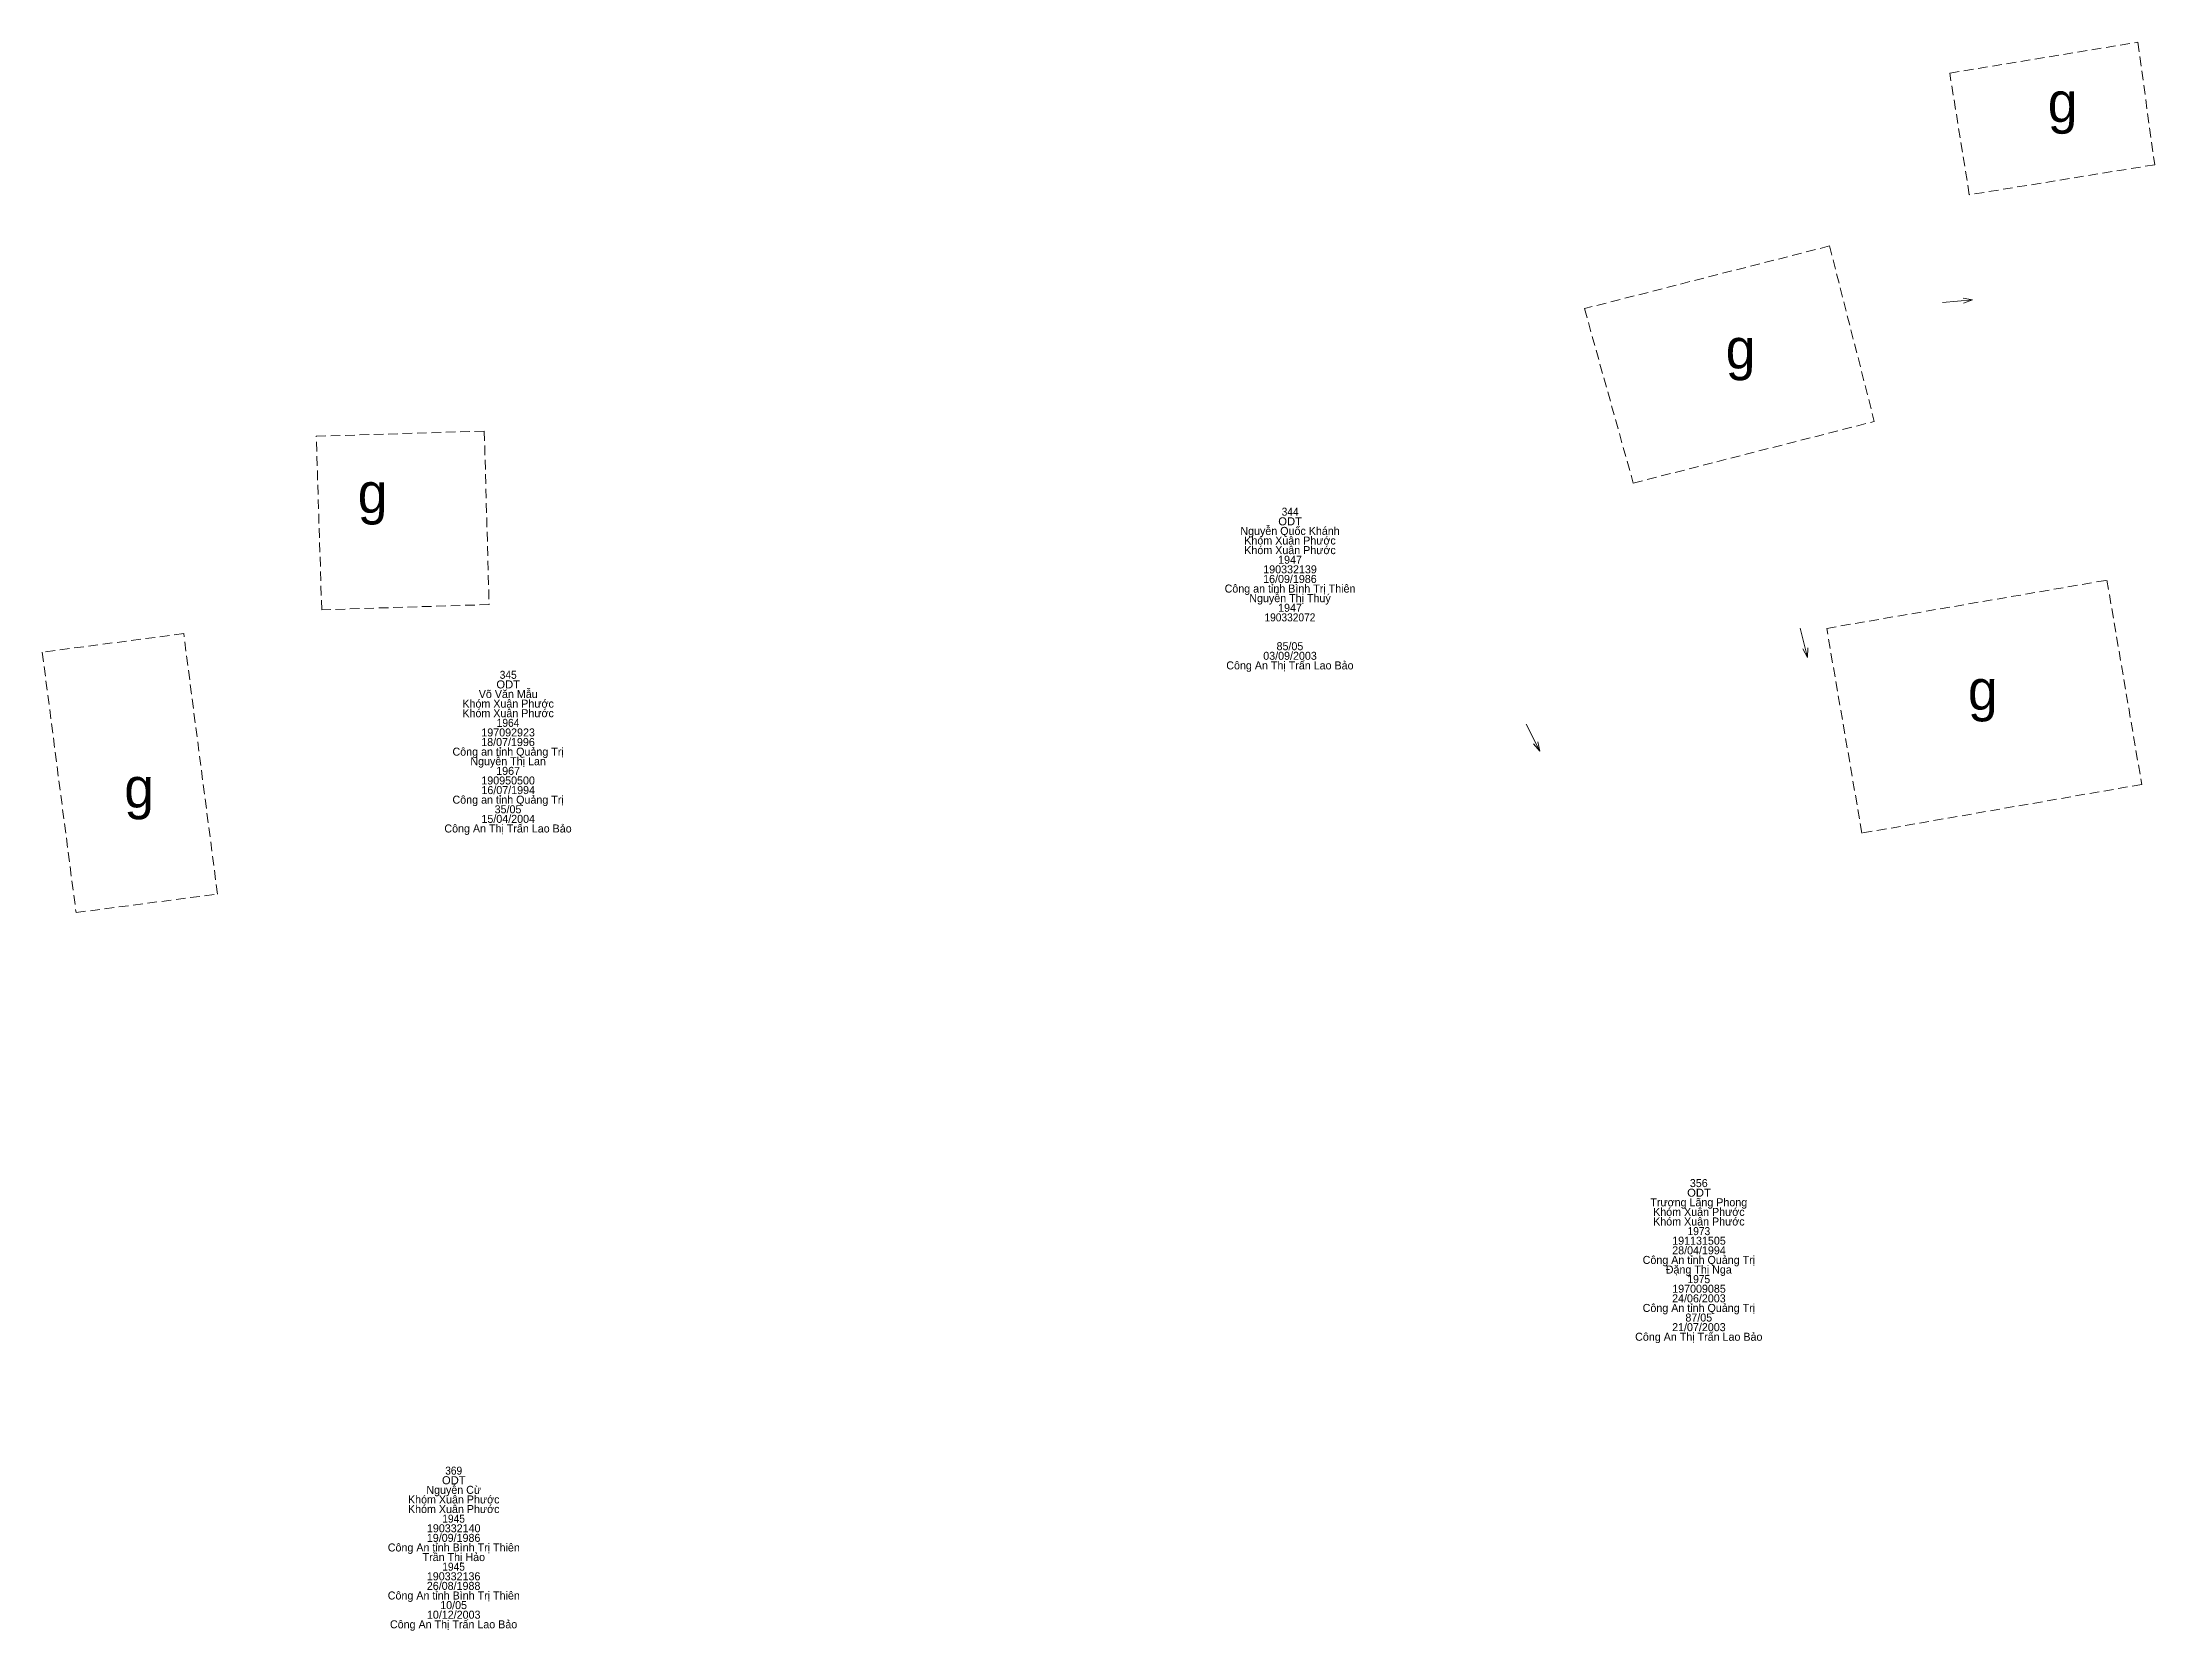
# Model space of a CAD drawing. Header units: metres. Extents: x 537497 to 538033, y 1836993 to 1837512.
# Drawn here: x 537605.5 to 537711.1, y 1837026.3 to 1837105.7 of the extents above; entities that cross this region are included whole.
import ezdxf
from ezdxf.enums import TextEntityAlignment as Align

# ---------------------------------------------------------------- set-up
doc = ezdxf.new("R2010")
doc.units = ezdxf.units.M
doc.header["$LTSCALE"] = 0.16
doc.linetypes.add('MEDIUM_DASHED', pattern=[4.5, 3, -1.5])
doc.layers.add('14', color=7, linetype='MEDIUM_DASHED', lineweight=13)
doc.layers.add('16', color=7, linetype='Continuous', lineweight=13)
doc.layers.add('15', color=7, linetype='Continuous')

msp = doc.modelspace()

# ---------------------------------------------------------------- linework, layer by layer
at = {"layer": '14'}
msp.add_line((537694.85, 1837095.55), (537697.09, 1837086.78), dxfattribs=at)
for points in [[(537700.86, 1837104.19), (537710.26, 1837105.73), (537711.11, 1837099.61), (537701.84, 1837098.11)], [(537619.2, 1837086.04), (537627.6, 1837086.3), (537627.84, 1837077.63), (537619.47, 1837077.37)], [(537708.72, 1837078.85), (537710.46, 1837068.64), (537696.47, 1837066.21), (537694.71, 1837076.44)], [(537612.57, 1837076.18), (537605.5, 1837075.25), (537607.19, 1837062.24), (537614.26, 1837063.16)]]:
    msp.add_lwpolyline(points, close=True, dxfattribs=at)
msp.add_lwpolyline([(537694.85, 1837095.55), (537682.6, 1837092.42), (537685.04, 1837083.7), (537697.09, 1837086.78)], dxfattribs=at)
at = {"layer": '16'}
for p, q in [((537702, 1837092.86), (537701.55, 1837092.7)), ((537693.75, 1837074.99), (537693.52, 1837075.41)), ((537680.37, 1837070.31), (537680.05, 1837070.67))]:
    msp.add_line(p, q, dxfattribs=at)
for points in [[(537700.5, 1837092.73), (537702, 1837092.86), (537701.53, 1837092.94)], [(537693.39, 1837076.45), (537693.75, 1837074.99), (537693.76, 1837075.46)], [(537679.68, 1837071.65), (537680.37, 1837070.31), (537680.27, 1837070.77)]]:
    msp.add_lwpolyline(points, dxfattribs=at)

# ---------------------------------------------------------------- texts
at = {"layer": '15'}
for s, width, p in [('ODT', 1.05, (537667.885, 1837081.59)), ('344', 0.95, (537667.885, 1837082.07)), ('190332072', 0.95, (537667.875, 1837076.79)), ('ODT', 1.05, (537628.795, 1837073.44)), ('345', 0.95, (537628.795, 1837073.92)), ('1964', 0.95, (537628.785, 1837071.52)), ('ODT', 1.05, (537688.325, 1837048.04)), ('1973', 0.95, (537688.32, 1837046.12)), ('1975', 0.95, (537688.315, 1837043.72)), ('369', 0.95, (537626.07, 1837034.15)), ('ODT', 1.05, (537626.075, 1837033.67)), ('1945', 0.95, (537626.065, 1837031.75)), ('1945', 0.95, (537626.065, 1837029.35))]:
    msp.add_text(s, height=0.4, dxfattribs=dict(at, width=width)).set_placement(p, align=Align.CENTER)
for s, p in [('Nguyễn Quốc Khánh', (537667.88, 1837081.11)), ('Khóm Xuân Phước', (537667.88, 1837080.63)), ('Khóm Xuân Phước', (537667.88, 1837080.15)), ('1947', (537667.88, 1837079.67)), ('Công an tỉnh Bình Trị Thiên', (537667.88, 1837078.23)), ('16/09/1986', (537667.875, 1837078.71)), ('190332139', (537667.88, 1837079.19)), ('Nguyễn Thị Thuý', (537667.88, 1837077.75)), ('1947', (537667.88, 1837077.27)), ('85/05', (537667.875, 1837075.35)), ('Công An Thị Trấn Lao Bảo', (537667.875, 1837074.39)), ('03/09/2003', (537667.88, 1837074.87)), ('Võ Văn Mẫu', (537628.795, 1837072.96)), ('Khóm Xuân Phước', (537628.79, 1837072.48)), ('Khóm Xuân Phước', (537628.79, 1837072)), ('197092923', (537628.79, 1837071.04)), ('Công an tỉnh Quảng Trị', (537628.79, 1837070.08)), ('18/07/1996', (537628.785, 1837070.56)), ('Nguyễn Thị Lan', (537628.79, 1837069.6)), ('1967', (537628.79, 1837069.12)), ('Công an tỉnh Quảng Trị', (537628.79, 1837067.68)), ('190950500', (537628.79, 1837068.64)), ('16/07/1994', (537628.795, 1837068.16)), ('15/04/2004', (537628.795, 1837066.72)), ('35/05', (537628.785, 1837067.2)), ('Công An Thị Trấn Lao Bảo', (537628.785, 1837066.24)), ('Trương Lãng Phong', (537688.315, 1837047.56)), ('356', (537688.315, 1837048.52)), ('Khóm Xuân Phước', (537688.32, 1837047.08)), ('Khóm Xuân Phước', (537688.32, 1837046.6)), ('191131505', (537688.325, 1837045.64)), ('Công An tỉnh Quảng Trị', (537688.32, 1837044.68)), ('28/04/1994', (537688.325, 1837045.16)), ('Đặng Thị Nga', (537688.315, 1837044.2)), ('Công An tỉnh Quảng Trị', (537688.32, 1837042.28)), ('24/06/2003', (537688.32, 1837042.76)), ('197009085', (537688.325, 1837043.24)), ('21/07/2003', (537688.32, 1837041.32)), ('87/05', (537688.315, 1837041.8)), ('Công An Thị Trấn Lao Bảo', (537688.315, 1837040.84)), ('Nguyễn Cừ', (537626.07, 1837033.19)), ('Khóm Xuân Phước', (537626.07, 1837032.71)), ('Khóm Xuân Phước', (537626.07, 1837032.23)), ('19/09/1986', (537626.065, 1837030.79)), ('190332140', (537626.07, 1837031.27)), ('Công An tỉnh Bình Trị Thiên', (537626.075, 1837030.31)), ('Trần Thị Hảo', (537626.075, 1837029.83)), ('190332136', (537626.065, 1837028.87)), ('Công An tỉnh Bình Trị Thiên', (537626.075, 1837027.91)), ('26/08/1988', (537626.065, 1837028.39)), ('Công An Thị Trấn Lao Bảo', (537626.065, 1837026.47)), ('10/12/2003', (537626.07, 1837026.95)), ('10/05', (537626.065, 1837027.43))]:
    msp.add_text(s, height=0.4, dxfattribs=at).set_placement(p, align=Align.CENTER)
at = {"layer": '16'}
for p in [(537705.76, 1837101.74), (537689.66, 1837089.42), (537621.27, 1837082.21), (537701.77, 1837072.37), (537609.6, 1837067.48)]:
    msp.add_text('g', height=2, dxfattribs=at).set_placement(p)

doc.saveas('drawing.dxf')
